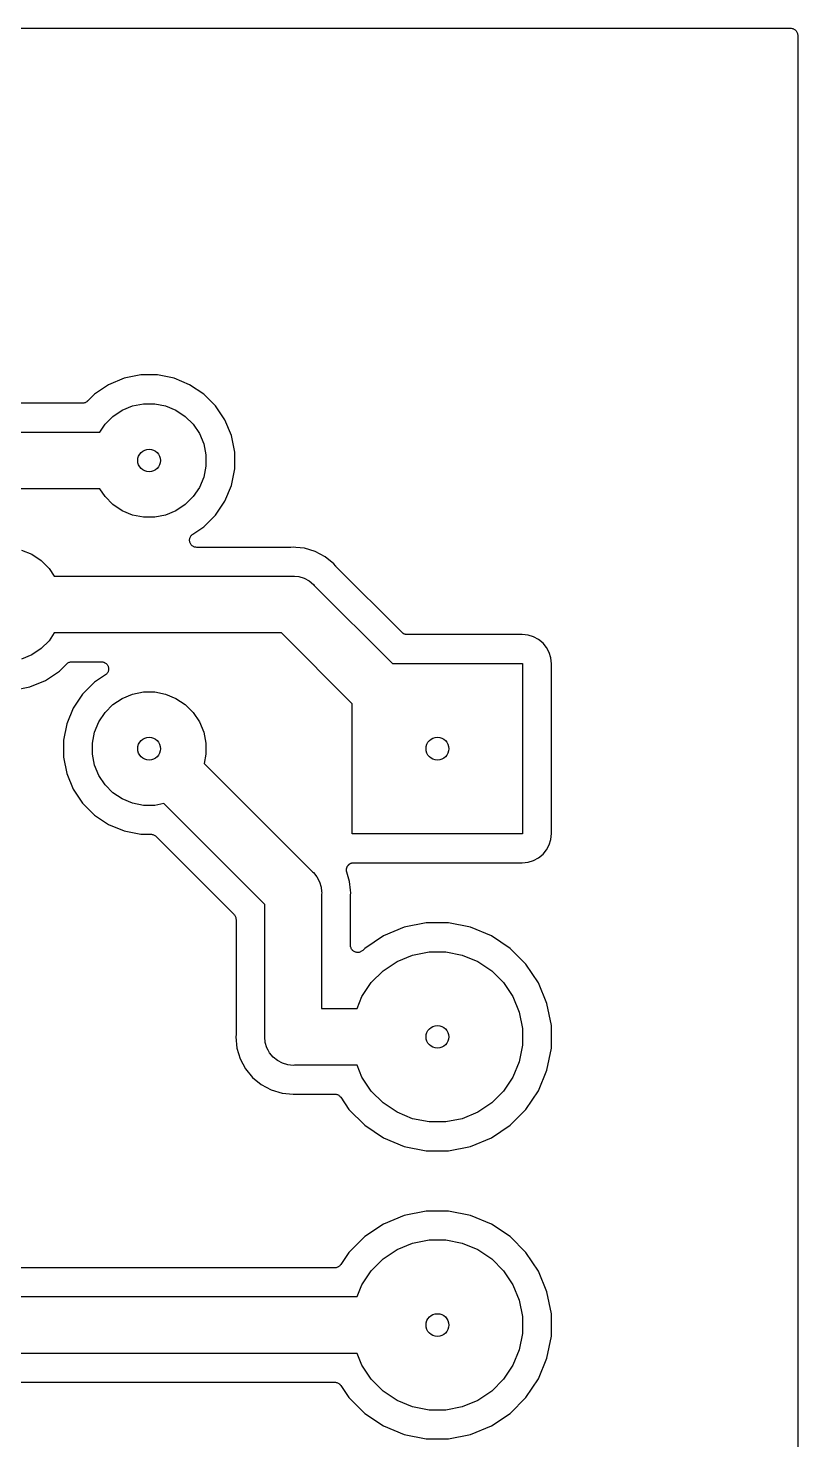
# Model space of a CAD drawing. Extents: x 4.55 to 7.45, y -4.55 to -2.5.
# Drawn here: x 6.916 to 7.45, y -3.48 to -2.5 of the extents above; entities that cross this region are included whole.
import ezdxf

# ---------------------------------------------------------------- set-up
doc = ezdxf.new("R2010")
doc.units = 0
doc.header["$MEASUREMENT"] = 0
doc.layers.add('BLACK', color=7, linetype='CONTINUOUS')

msp = doc.modelspace()

# ---------------------------------------------------------------- linework, layer by layer
at = {"layer": 'BLACK', "linetype": 'CONTINUOUS'}
for p, q in [((4.555, -2.5), (7.445, -2.5)), ((7.445, -2.5), (7.44503, -2.5)), ((7.44503, -2.5), (7.44503, -2.5)), ((7.44503, -2.5), (7.44504, -2.5)), ((7.44504, -2.5), (7.44507, -2.5)), ((7.44507, -2.5), (7.44554, -2.50005)), ((7.44554, -2.50005), (7.44601, -2.5001)), ((7.44601, -2.5001), (7.44602, -2.50011)), ((7.44602, -2.50011), (7.44604, -2.50011)), ((7.44604, -2.50011), (7.44649, -2.50025)), ((7.44649, -2.50025), (7.44694, -2.50039)), ((7.44694, -2.50039), (7.44695, -2.5004)), ((7.44695, -2.5004), (7.44697, -2.5004)), ((7.44697, -2.5004), (7.44738, -2.50063)), ((7.44738, -2.50063), (7.4478, -2.50085)), ((7.4478, -2.50085), (7.44781, -2.50087)), ((7.44781, -2.50087), (7.44782, -2.50087)), ((7.44782, -2.50087), (7.44818, -2.50118)), ((7.44818, -2.50118), (7.44855, -2.50148)), ((7.44855, -2.50148), (7.44856, -2.50149)), ((7.44856, -2.50149), (7.44857, -2.5015)), ((7.44857, -2.5015), (7.44887, -2.50187)), ((7.44887, -2.50187), (7.44916, -2.50223)), ((7.44916, -2.50223), (7.44917, -2.50225)), ((7.44917, -2.50225), (7.44918, -2.50226)), ((7.44918, -2.50226), (7.4494, -2.50268)), ((7.4494, -2.50268), (7.44962, -2.50309)), ((7.44962, -2.50309), (7.44963, -2.50311)), ((7.44963, -2.50311), (7.44964, -2.50313)), ((7.44964, -2.50313), (7.44977, -2.50358)), ((7.44977, -2.50358), (7.4499, -2.50403)), ((7.4499, -2.50403), (7.44991, -2.50405)), ((7.44991, -2.50405), (7.44991, -2.50406)), ((7.44991, -2.50406), (7.44995, -2.50453)), ((7.44995, -2.50453), (7.45, -2.505)), ((7.45, -2.505), (7.45, -4.545)), ((6.98268, -2.74291), (6.97188, -2.74739)), ((6.99415, -2.74063), (6.98268, -2.74291)), ((7.00585, -2.74063), (6.99415, -2.74063)), ((7.01732, -2.74291), (7.00585, -2.74063)), ((7.02812, -2.74739), (7.01732, -2.74291)), ((6.97188, -2.74739), (6.96215, -2.75388)), ((7.03785, -2.75388), (7.02812, -2.74739)), ((6.95365, -2.76031), (6.405, -2.76031)), ((6.95411, -2.76027), (6.95365, -2.76031)), ((6.95457, -2.76023), (6.95411, -2.76027)), ((6.9546, -2.76022), (6.95457, -2.76023)), ((6.95462, -2.76022), (6.9546, -2.76022)), ((6.95506, -2.76009), (6.95462, -2.76022)), ((6.95551, -2.75996), (6.95506, -2.76009)), ((6.95553, -2.75995), (6.95551, -2.75996)), ((6.95556, -2.75994), (6.95553, -2.75995)), ((6.95597, -2.75972), (6.95556, -2.75994)), ((6.95638, -2.75951), (6.95597, -2.75972)), ((6.9564, -2.75949), (6.95638, -2.75951)), ((6.95642, -2.75948), (6.9564, -2.75949)), ((6.95678, -2.75919), (6.95642, -2.75948)), ((6.95714, -2.7589), (6.95678, -2.75919)), ((6.95717, -2.75886), (6.95714, -2.7589)), ((6.95718, -2.75886), (6.95717, -2.75886)), ((6.95719, -2.75885), (6.95718, -2.75886)), ((6.95718, -2.75886), (6.95718, -2.75886)), ((6.96215, -2.75388), (6.95719, -2.75885)), ((6.98135, -2.76511), (6.98852, -2.76214)), ((6.98852, -2.76214), (6.99612, -2.76063)), ((6.99612, -2.76063), (7.00388, -2.76063)), ((7.00388, -2.76063), (7.01148, -2.76214)), ((7.01148, -2.76214), (7.01865, -2.76511)), ((7.04612, -2.76215), (7.03785, -2.75388)), ((7.05261, -2.77188), (7.04612, -2.76215)), ((6.96942, -2.7749), (6.9749, -2.76942)), ((6.9749, -2.76942), (6.98135, -2.76511)), ((7.01865, -2.76511), (7.0251, -2.76942)), ((7.0251, -2.76942), (7.03058, -2.7749)), ((7.05709, -2.78268), (7.05261, -2.77188)), ((6.2342, -2.78031), (6.9658, -2.78031)), ((6.9658, -2.78031), (6.96942, -2.7749)), ((7.03058, -2.7749), (7.03489, -2.78135)), ((7.03489, -2.78135), (7.03786, -2.78852)), ((7.03786, -2.78852), (7.03937, -2.79612)), ((7.05937, -2.79415), (7.05709, -2.78268)), ((7.03937, -2.79612), (7.03937, -2.80388)), ((7.05937, -2.80585), (7.05937, -2.79415)), ((7.03786, -2.81148), (7.03489, -2.81865)), ((7.03937, -2.80388), (7.03786, -2.81148)), ((7.05709, -2.81732), (7.05937, -2.80585)), ((6.9658, -2.81969), (6.2342, -2.81969)), ((6.96942, -2.8251), (6.9658, -2.81969)), ((7.03489, -2.81865), (7.03058, -2.8251)), ((7.05261, -2.82812), (7.05709, -2.81732)), ((6.9749, -2.83058), (6.96942, -2.8251)), ((6.98135, -2.83489), (6.9749, -2.83058)), ((7.0251, -2.83058), (7.01865, -2.83489)), ((7.03058, -2.8251), (7.0251, -2.83058)), ((7.04612, -2.83785), (7.05261, -2.82812)), ((6.98852, -2.83786), (6.98135, -2.83489)), ((6.99612, -2.83937), (6.98852, -2.83786)), ((7.00388, -2.83937), (6.99612, -2.83937)), ((7.01148, -2.83786), (7.00388, -2.83937)), ((7.01865, -2.83489), (7.01148, -2.83786)), ((7.03785, -2.84612), (7.04612, -2.83785)), ((7.0303, -2.85116), (7.03785, -2.84612)), ((7.02808, -2.85528), (7.02813, -2.85479)), ((7.02808, -2.85529), (7.02808, -2.85528)), ((7.02812, -2.85578), (7.02808, -2.85529)), ((7.02808, -2.85529), (7.02808, -2.85529)), ((7.02817, -2.85625), (7.02812, -2.85578)), ((7.02813, -2.85479), (7.02818, -2.85432)), ((7.02817, -2.85626), (7.02817, -2.85625)), ((7.02831, -2.85673), (7.02817, -2.85626)), ((7.02817, -2.85626), (7.02817, -2.85626)), ((7.02818, -2.85431), (7.02833, -2.85384)), ((7.02818, -2.85432), (7.02818, -2.85431)), ((7.02818, -2.85432), (7.02818, -2.85432)), ((7.02844, -2.85719), (7.02831, -2.85673)), ((7.02833, -2.85384), (7.02846, -2.85339)), ((7.02845, -2.85719), (7.02844, -2.85719)), ((7.02845, -2.8572), (7.02845, -2.85719)), ((7.02867, -2.85762), (7.02845, -2.8572)), ((7.02846, -2.85339), (7.02847, -2.85338)), ((7.02847, -2.85338), (7.0287, -2.85295)), ((7.02847, -2.85338), (7.02847, -2.85338)), ((7.02889, -2.85805), (7.02867, -2.85762)), ((7.0287, -2.85295), (7.02893, -2.85253)), ((7.0289, -2.85806), (7.02889, -2.85805)), ((7.0292, -2.85844), (7.0289, -2.85806)), ((7.0289, -2.85806), (7.0289, -2.85806)), ((7.02893, -2.85252), (7.02925, -2.85214)), ((7.02893, -2.85253), (7.02893, -2.85252)), ((7.02893, -2.85252), (7.02893, -2.85252)), ((7.02951, -2.85881), (7.0292, -2.85844)), ((7.02925, -2.85214), (7.02955, -2.85178)), ((7.02951, -2.85882), (7.02951, -2.85881)), ((7.02952, -2.85882), (7.02951, -2.85882)), ((7.02988, -2.85913), (7.02952, -2.85882)), ((7.02955, -2.85178), (7.02955, -2.85177)), ((7.02955, -2.85177), (7.02956, -2.85177)), ((7.02956, -2.85177), (7.02993, -2.85146)), ((7.03025, -2.85944), (7.02988, -2.85913)), ((7.02993, -2.85146), (7.0303, -2.85116)), ((7.03026, -2.85944), (7.03025, -2.85944)), ((7.03026, -2.85945), (7.03026, -2.85944)), ((7.03069, -2.85968), (7.03026, -2.85945)), ((7.03111, -2.85991), (7.03069, -2.85968)), ((7.03112, -2.85992), (7.03111, -2.85991)), ((7.03111, -2.85991), (7.03111, -2.85991)), ((7.03158, -2.86006), (7.03112, -2.85992)), ((7.03204, -2.86021), (7.03158, -2.86006)), ((7.03205, -2.86021), (7.03204, -2.86021)), ((7.03252, -2.86026), (7.03205, -2.86021)), ((7.03205, -2.86021), (7.03205, -2.86021)), ((7.03301, -2.86031), (7.03252, -2.86026)), ((7.03302, -2.86031), (7.03301, -2.86031)), ((7.03308, -2.86031), (7.03302, -2.86031)), ((7.03302, -2.86031), (7.03302, -2.86031)), ((7.03302, -2.86031), (7.03302, -2.86031)), ((7.09781, -2.86031), (7.03308, -2.86031)), ((7.09801, -2.86029), (7.09781, -2.86031)), ((7.09823, -2.8603), (7.09801, -2.86029)), ((7.0983, -2.86029), (7.09823, -2.8603)), ((7.1, -2.86012), (7.0983, -2.86029)), ((7.1017, -2.86029), (7.1, -2.86012)), ((7.10778, -2.86089), (7.1017, -2.86029)), ((7.1017, -2.86029), (7.1017, -2.86029)), ((6.91148, -2.86214), (6.91865, -2.86511)), ((6.91865, -2.86511), (6.9251, -2.86942)), ((6.9251, -2.86942), (6.93058, -2.8749)), ((7.11526, -2.86316), (7.10778, -2.86089)), ((7.12215, -2.86684), (7.11526, -2.86316)), ((7.1282, -2.8718), (7.12215, -2.86684)), ((6.93058, -2.8749), (6.9342, -2.88031)), ((7.12928, -2.87313), (7.1282, -2.8718)), ((7.12943, -2.87328), (7.12928, -2.87313)), ((7.12956, -2.87344), (7.12943, -2.87328)), ((7.12961, -2.87349), (7.12956, -2.87344)), ((7.17548, -2.91936), (7.12961, -2.87349)), ((6.9342, -2.88031), (7.09903, -2.88031)), ((7.09903, -2.88031), (7.1, -2.88022)), ((7.1, -2.88022), (7.10097, -2.88031)), ((7.10097, -2.88031), (7.10386, -2.8806)), ((7.10386, -2.8806), (7.10757, -2.88173)), ((7.10757, -2.88173), (7.11099, -2.88355)), ((7.11099, -2.88355), (7.11399, -2.88601)), ((7.11399, -2.88601), (7.1146, -2.88676)), ((7.1146, -2.88676), (7.16878, -2.94094)), ((6.93058, -2.9251), (6.9251, -2.93058)), ((6.9342, -2.91969), (6.93058, -2.9251)), ((7.09185, -2.91969), (6.9342, -2.91969)), ((7.14094, -2.96878), (7.09185, -2.91969)), ((7.17584, -2.91965), (7.17548, -2.91936)), ((7.17619, -2.91995), (7.17584, -2.91965)), ((7.17622, -2.91996), (7.17619, -2.91995)), ((7.17624, -2.91998), (7.17622, -2.91996)), ((7.17664, -2.9202), (7.17624, -2.91998)), ((7.17705, -2.92042), (7.17664, -2.9202)), ((7.17707, -2.92043), (7.17705, -2.92042)), ((7.1771, -2.92044), (7.17707, -2.92043)), ((7.17754, -2.92058), (7.1771, -2.92044)), ((7.17798, -2.92071), (7.17754, -2.92058)), ((7.178, -2.92072), (7.17798, -2.92071)), ((7.17803, -2.92073), (7.178, -2.92072)), ((7.17849, -2.92077), (7.17803, -2.92073)), ((7.17895, -2.92082), (7.17849, -2.92077)), ((7.179, -2.92082), (7.17895, -2.92082)), ((7.17902, -2.92082), (7.179, -2.92082)), ((7.179, -2.92082), (7.179, -2.92082)), ((7.179, -2.92082), (7.179, -2.92082)), ((7.25881, -2.92082), (7.17902, -2.92082)), ((7.26298, -2.92123), (7.25881, -2.92082)), ((7.26675, -2.92238), (7.26298, -2.92123)), ((7.27022, -2.92424), (7.26675, -2.92238)), ((7.27327, -2.92673), (7.27022, -2.92424)), ((7.27576, -2.92978), (7.27327, -2.92673)), ((6.91865, -2.93489), (6.91148, -2.93786)), ((6.9251, -2.93058), (6.91865, -2.93489)), ((7.27762, -2.93325), (7.27576, -2.92978)), ((7.27877, -2.93702), (7.27762, -2.93325)), ((7.27918, -2.94119), (7.27877, -2.93702)), ((6.92812, -2.95261), (6.93785, -2.94612)), ((6.93785, -2.94612), (6.94281, -2.94115)), ((6.94281, -2.94115), (6.94282, -2.94114)), ((6.94282, -2.94114), (6.94282, -2.94114)), ((6.94282, -2.94114), (6.94283, -2.94114)), ((6.94283, -2.94114), (6.94286, -2.9411)), ((6.94286, -2.9411), (6.94322, -2.94081)), ((6.94322, -2.94081), (6.94358, -2.94052)), ((6.94358, -2.94052), (6.9436, -2.94051)), ((6.9436, -2.94051), (6.94362, -2.94049)), ((6.94362, -2.94049), (6.94404, -2.94028)), ((6.94404, -2.94028), (6.94444, -2.94006)), ((6.94444, -2.94006), (6.94447, -2.94005)), ((6.94447, -2.94005), (6.94449, -2.94004)), ((6.94449, -2.94004), (6.94494, -2.93991)), ((6.94494, -2.93991), (6.94538, -2.93978)), ((6.94538, -2.93978), (6.9454, -2.93978)), ((6.9454, -2.93978), (6.94543, -2.93977)), ((6.94543, -2.93977), (6.94589, -2.93973)), ((6.94589, -2.93973), (6.94635, -2.93969)), ((6.94635, -2.93969), (6.96692, -2.93969)), ((6.96692, -2.93969), (6.96698, -2.93969)), ((6.96698, -2.93969), (6.96698, -2.93969)), ((6.96698, -2.93969), (6.96698, -2.93969)), ((6.96698, -2.93969), (6.96699, -2.93969)), ((6.96699, -2.93969), (6.96748, -2.93974)), ((6.96748, -2.93974), (6.96795, -2.93979)), ((6.96795, -2.93979), (6.96795, -2.93979)), ((6.96795, -2.93979), (6.96796, -2.93979)), ((6.96796, -2.93979), (6.96842, -2.93994)), ((6.96842, -2.93994), (6.96888, -2.94008)), ((6.96888, -2.94008), (6.96889, -2.94009)), ((6.96889, -2.94009), (6.96889, -2.94009)), ((6.96889, -2.94009), (6.96931, -2.94032)), ((6.96931, -2.94032), (6.96974, -2.94055)), ((6.97007, -2.94854), (6.9697, -2.94884)), ((6.96974, -2.94055), (6.96974, -2.94056)), ((6.96974, -2.94056), (6.96975, -2.94056)), ((6.96975, -2.94056), (6.97012, -2.94087)), ((6.97044, -2.94823), (6.97007, -2.94854)), ((6.97012, -2.94087), (6.97048, -2.94118)), ((6.97045, -2.94823), (6.97044, -2.94823)), ((6.97075, -2.94786), (6.97045, -2.94822)), ((6.97045, -2.94822), (6.97045, -2.94823)), ((6.97048, -2.94118), (6.97049, -2.94118)), ((6.97049, -2.94118), (6.97049, -2.94119)), ((6.97049, -2.94119), (6.9708, -2.94156)), ((6.97107, -2.94748), (6.97075, -2.94786)), ((6.9708, -2.94156), (6.9711, -2.94194)), ((6.9713, -2.94705), (6.97107, -2.94747)), ((6.97107, -2.94747), (6.97107, -2.94748)), ((6.97107, -2.94748), (6.97107, -2.94748)), ((6.9711, -2.94194), (6.9711, -2.94194)), ((6.9711, -2.94194), (6.97111, -2.94195)), ((6.97111, -2.94195), (6.97133, -2.94237)), ((6.97153, -2.94662), (6.9713, -2.94705)), ((6.97133, -2.94237), (6.97155, -2.9428)), ((6.97154, -2.94661), (6.97153, -2.94662)), ((6.97153, -2.94662), (6.97153, -2.94662)), ((6.97168, -2.94615), (6.97154, -2.94661)), ((6.97155, -2.9428), (6.97155, -2.94281)), ((6.97155, -2.94281), (6.97156, -2.94281)), ((6.97156, -2.94281), (6.97169, -2.94326)), ((6.97182, -2.94569), (6.97168, -2.94615)), ((6.97169, -2.94326), (6.97183, -2.94374)), ((6.97187, -2.9452), (6.97182, -2.94568)), ((6.97182, -2.94568), (6.97182, -2.94568)), ((6.97182, -2.94568), (6.97182, -2.94569)), ((6.97183, -2.94374), (6.97183, -2.94374)), ((6.97183, -2.94374), (6.97183, -2.94375)), ((6.97183, -2.94375), (6.97188, -2.94422)), ((6.97192, -2.94472), (6.97187, -2.9452)), ((6.97188, -2.94422), (6.97192, -2.94471)), ((6.97192, -2.94471), (6.97192, -2.94471)), ((6.97192, -2.94471), (6.97192, -2.94472)), ((7.16878, -2.94094), (7.25906, -2.94094)), ((7.25906, -2.94094), (7.25906, -3.05906)), ((7.27918, -3.05881), (7.27918, -2.94119)), ((6.90585, -2.95937), (6.91732, -2.95709)), ((6.91732, -2.95709), (6.92812, -2.95261)), ((6.96215, -2.95388), (6.95388, -2.96215)), ((6.9697, -2.94884), (6.96215, -2.95388)), ((6.95388, -2.96215), (6.94739, -2.97188)), ((6.9749, -2.96942), (6.98135, -2.96511)), ((6.98135, -2.96511), (6.98852, -2.96214)), ((6.98852, -2.96214), (6.99612, -2.96063)), ((6.99612, -2.96063), (7.00388, -2.96063)), ((7.00388, -2.96063), (7.01148, -2.96214)), ((7.01148, -2.96214), (7.01865, -2.96511)), ((7.01865, -2.96511), (7.0251, -2.96942)), ((6.94739, -2.97188), (6.94291, -2.98268)), ((6.96511, -2.98135), (6.96942, -2.9749)), ((6.96942, -2.9749), (6.9749, -2.96942)), ((7.0251, -2.96942), (7.03058, -2.9749)), ((7.03058, -2.9749), (7.03489, -2.98135)), ((7.14094, -3.05906), (7.14094, -2.96878)), ((6.94291, -2.98268), (6.94063, -2.99415)), ((6.96214, -2.98852), (6.96511, -2.98135)), ((7.03489, -2.98135), (7.03786, -2.98852)), ((6.94063, -2.99415), (6.94063, -3.00585)), ((6.96063, -2.99612), (6.96214, -2.98852)), ((6.96063, -3.00388), (6.96063, -2.99612)), ((7.03786, -2.98852), (7.03937, -2.99612)), ((7.03937, -2.99612), (7.03937, -3.00388)), ((6.94063, -3.00585), (6.94291, -3.01732)), ((6.96214, -3.01148), (6.96063, -3.00388)), ((7.03937, -3.00388), (7.0381, -3.01026)), ((6.96511, -3.01865), (6.96214, -3.01148)), ((7.0381, -3.01026), (7.11324, -3.0854)), ((6.94291, -3.01732), (6.94739, -3.02812)), ((6.96942, -3.0251), (6.96511, -3.01865)), ((6.9749, -3.03058), (6.96942, -3.0251)), ((6.94739, -3.02812), (6.95388, -3.03785)), ((6.98135, -3.03489), (6.9749, -3.03058)), ((6.98852, -3.03786), (6.98135, -3.03489)), ((6.95388, -3.03785), (6.96215, -3.04612)), ((6.96215, -3.04612), (6.97188, -3.05261)), ((6.99612, -3.03937), (6.98852, -3.03786)), ((7.00388, -3.03937), (6.99612, -3.03937)), ((7.01026, -3.0381), (7.00388, -3.03937)), ((7.08031, -3.10815), (7.01026, -3.0381)), ((6.97188, -3.05261), (6.98268, -3.05709)), ((6.98268, -3.05709), (6.99415, -3.05937)), ((6.99415, -3.05937), (7.00118, -3.05937)), ((7.00118, -3.05937), (7.00119, -3.05937)), ((7.00119, -3.05937), (7.00119, -3.05937)), ((7.00119, -3.05937), (7.00119, -3.05937)), ((7.00119, -3.05937), (7.00125, -3.05937)), ((7.00125, -3.05937), (7.00171, -3.05942)), ((7.00171, -3.05942), (7.00216, -3.05947)), ((7.00216, -3.05947), (7.00219, -3.05948)), ((7.00219, -3.05948), (7.00222, -3.05948)), ((7.00222, -3.05948), (7.00266, -3.05962)), ((7.00266, -3.05962), (7.0031, -3.05975)), ((7.0031, -3.05975), (7.00312, -3.05977)), ((7.00312, -3.05977), (7.00315, -3.05977)), ((7.00315, -3.05977), (7.00355, -3.06)), ((7.00355, -3.06), (7.00396, -3.06022)), ((7.00396, -3.06022), (7.00398, -3.06023)), ((7.00398, -3.06023), (7.004, -3.06024)), ((7.004, -3.06024), (7.00435, -3.06054)), ((7.00435, -3.06054), (7.00471, -3.06083)), ((7.00471, -3.06083), (7.05885, -3.11497)), ((7.25906, -3.05906), (7.14094, -3.05906)), ((7.27762, -3.06675), (7.27877, -3.06298)), ((7.27877, -3.06298), (7.27918, -3.05881)), ((7.26675, -3.07762), (7.27022, -3.07576)), ((7.27022, -3.07576), (7.27327, -3.07327)), ((7.27327, -3.07327), (7.27576, -3.07022)), ((7.27576, -3.07022), (7.27762, -3.06675)), ((7.11324, -3.0854), (7.11399, -3.08601)), ((7.1369, -3.08414), (7.13692, -3.08388)), ((7.13692, -3.08437), (7.1369, -3.08414)), ((7.13691, -3.0846), (7.13692, -3.08437)), ((7.13696, -3.08486), (7.13691, -3.0846)), ((7.13692, -3.08388), (7.13693, -3.08363)), ((7.13693, -3.08363), (7.13697, -3.0834)), ((7.13698, -3.08511), (7.13696, -3.08486)), ((7.13697, -3.0834), (7.137, -3.08317)), ((7.13705, -3.08533), (7.13698, -3.08511)), ((7.137, -3.08317), (7.13707, -3.08292)), ((7.13709, -3.08556), (7.13705, -3.08533)), ((7.13707, -3.08292), (7.13713, -3.08267)), ((7.13711, -3.08563), (7.13709, -3.08556)), ((7.13911, -3.09222), (7.13711, -3.08563)), ((7.13713, -3.08267), (7.13722, -3.08246)), ((7.13722, -3.08246), (7.13729, -3.08224)), ((7.13729, -3.08224), (7.13741, -3.08201)), ((7.13741, -3.08201), (7.13751, -3.08177)), ((7.13751, -3.08177), (7.13764, -3.08158)), ((7.13764, -3.08158), (7.13775, -3.08138)), ((7.13775, -3.08138), (7.13792, -3.08118)), ((7.13792, -3.08118), (7.13806, -3.08097)), ((7.13806, -3.08097), (7.13823, -3.08081)), ((7.13823, -3.08081), (7.13837, -3.08063)), ((7.13837, -3.08063), (7.13857, -3.08046)), ((7.13857, -3.08046), (7.13876, -3.08028)), ((7.13876, -3.08028), (7.13895, -3.08016)), ((7.13895, -3.08016), (7.13913, -3.08001)), ((7.13913, -3.08001), (7.13936, -3.07989)), ((7.13936, -3.07989), (7.13957, -3.07975)), ((7.13957, -3.07975), (7.13979, -3.07966)), ((7.13979, -3.07966), (7.13999, -3.07955)), ((7.13999, -3.07955), (7.14024, -3.07948)), ((7.14024, -3.07948), (7.14048, -3.07938)), ((7.14048, -3.07938), (7.1407, -3.07934)), ((7.1407, -3.07934), (7.14092, -3.07927)), ((7.14092, -3.07927), (7.14118, -3.07925)), ((7.14118, -3.07925), (7.14144, -3.0792)), ((7.14144, -3.0792), (7.14167, -3.0792)), ((7.14167, -3.0792), (7.1419, -3.07918)), ((7.1419, -3.07918), (7.25881, -3.07918)), ((7.25881, -3.07918), (7.26298, -3.07877)), ((7.26298, -3.07877), (7.26675, -3.07762)), ((7.11399, -3.08601), (7.11645, -3.08901)), ((7.11645, -3.08901), (7.11827, -3.09243)), ((7.11827, -3.09243), (7.1194, -3.09614)), ((7.13971, -3.09829), (7.13911, -3.09222)), ((7.1194, -3.09614), (7.11969, -3.09903)), ((7.11969, -3.09903), (7.11969, -3.09903)), ((7.11969, -3.09903), (7.11978, -3.1)), ((7.11978, -3.1), (7.11969, -3.10097)), ((7.11969, -3.10097), (7.11969, -3.18031)), ((7.13969, -3.10212), (7.13971, -3.10191)), ((7.13969, -3.10219), (7.13969, -3.10212)), ((7.13969, -3.13644), (7.13969, -3.10219)), ((7.13971, -3.0983), (7.13971, -3.09829)), ((7.13988, -3.1), (7.13971, -3.0983)), ((7.13971, -3.1017), (7.13988, -3.1)), ((7.13971, -3.10191), (7.13971, -3.1017)), ((7.05885, -3.11497), (7.05886, -3.11499)), ((7.05886, -3.11499), (7.05886, -3.11499)), ((7.05886, -3.11499), (7.05886, -3.11499)), ((7.05886, -3.11499), (7.0589, -3.11502)), ((7.0589, -3.11502), (7.05919, -3.11538)), ((7.08031, -3.19903), (7.08031, -3.10815)), ((7.05919, -3.11538), (7.05948, -3.11574)), ((7.05948, -3.11574), (7.05949, -3.11577)), ((7.05949, -3.11577), (7.05951, -3.11579)), ((7.05951, -3.11579), (7.05972, -3.1162)), ((7.05972, -3.1162), (7.05994, -3.1166)), ((7.05994, -3.1166), (7.05995, -3.11663)), ((7.05995, -3.11663), (7.05996, -3.11665)), ((7.05996, -3.11665), (7.06009, -3.1171)), ((7.06009, -3.1171), (7.06022, -3.11754)), ((7.06022, -3.11754), (7.06022, -3.11756)), ((7.06022, -3.11756), (7.06023, -3.11759)), ((7.06023, -3.11759), (7.06027, -3.11805)), ((7.06027, -3.11805), (7.06032, -3.11851)), ((7.06032, -3.11851), (7.06031, -3.19781)), ((7.17694, -3.12398), (7.16255, -3.12994)), ((7.19221, -3.12094), (7.17694, -3.12398)), ((7.20779, -3.12094), (7.19221, -3.12094)), ((7.22306, -3.12398), (7.20779, -3.12094)), ((7.23745, -3.12994), (7.22306, -3.12398)), ((7.16255, -3.12994), (7.14961, -3.13859)), ((7.25039, -3.13859), (7.23745, -3.12994)), ((7.13973, -3.13692), (7.13969, -3.13644)), ((7.13978, -3.1374), (7.13973, -3.13692)), ((7.13978, -3.13741), (7.13978, -3.1374)), ((7.13992, -3.13788), (7.13978, -3.13741)), ((7.13978, -3.13741), (7.13978, -3.13741)), ((7.14006, -3.13833), (7.13992, -3.13788)), ((7.14006, -3.13834), (7.14006, -3.13833)), ((7.14006, -3.13835), (7.14006, -3.13834)), ((7.14029, -3.13877), (7.14006, -3.13835)), ((7.14051, -3.1392), (7.14029, -3.13877)), ((7.14052, -3.1392), (7.14051, -3.1392)), ((7.14052, -3.13921), (7.14052, -3.1392)), ((7.14082, -3.13958), (7.14052, -3.13921)), ((7.14112, -3.13995), (7.14082, -3.13958)), ((7.14113, -3.13996), (7.14112, -3.13995)), ((7.14114, -3.13997), (7.14113, -3.13996)), ((7.14151, -3.14027), (7.14114, -3.13997)), ((7.14187, -3.14058), (7.14151, -3.14027)), ((7.14188, -3.14058), (7.14187, -3.14058)), ((7.14189, -3.14059), (7.14188, -3.14058)), ((7.14231, -3.14082), (7.14189, -3.14059)), ((7.14273, -3.14105), (7.14231, -3.14082)), ((7.14274, -3.14105), (7.14273, -3.14105)), ((7.14275, -3.14105), (7.14274, -3.14105)), ((7.14321, -3.14119), (7.14275, -3.14105)), ((7.14366, -3.14134), (7.14321, -3.14119)), ((7.14367, -3.14134), (7.14366, -3.14134)), ((7.14368, -3.14134), (7.14367, -3.14134)), ((7.14416, -3.14139), (7.14368, -3.14134)), ((7.14463, -3.14144), (7.14416, -3.14139)), ((7.14464, -3.14144), (7.14463, -3.14144)), ((7.14465, -3.14144), (7.14464, -3.14144)), ((7.14512, -3.1414), (7.14465, -3.14144)), ((7.1456, -3.14136), (7.14512, -3.1414)), ((7.14561, -3.14136), (7.1456, -3.14136)), ((7.14562, -3.14135), (7.14561, -3.14136)), ((7.14608, -3.14122), (7.14562, -3.14135)), ((7.14654, -3.14109), (7.14608, -3.14122)), ((7.14655, -3.14108), (7.14654, -3.14109)), ((7.14656, -3.14108), (7.14655, -3.14108)), ((7.14698, -3.14086), (7.14656, -3.14108)), ((7.14741, -3.14064), (7.14698, -3.14086)), ((7.14742, -3.14063), (7.14741, -3.14064)), ((7.1478, -3.14033), (7.14742, -3.14063)), ((7.14742, -3.14063), (7.14742, -3.14063)), ((7.14817, -3.14003), (7.1478, -3.14033)), ((7.14818, -3.14002), (7.14817, -3.14003)), ((7.14822, -3.13998), (7.14818, -3.14001)), ((7.14818, -3.14001), (7.14818, -3.14002)), ((7.14818, -3.14002), (7.14818, -3.14002)), ((7.14961, -3.13859), (7.14822, -3.13998)), ((7.17203, -3.14767), (7.18277, -3.14321)), ((7.18277, -3.14321), (7.19418, -3.14094)), ((7.19418, -3.14094), (7.20582, -3.14094)), ((7.20582, -3.14094), (7.21723, -3.14321)), ((7.21723, -3.14321), (7.22797, -3.14767)), ((7.26141, -3.14961), (7.25039, -3.13859)), ((7.15413, -3.16235), (7.16235, -3.15413)), ((7.16235, -3.15413), (7.17203, -3.14767)), ((7.22797, -3.14767), (7.23765, -3.15413)), ((7.23765, -3.15413), (7.24587, -3.16235)), ((7.27006, -3.16255), (7.26141, -3.14961)), ((7.14767, -3.17203), (7.15413, -3.16235)), ((7.24587, -3.16235), (7.25233, -3.17203)), ((7.27602, -3.17694), (7.27006, -3.16255)), ((7.14423, -3.18031), (7.14767, -3.17203)), ((7.25233, -3.17203), (7.25679, -3.18277)), ((7.11969, -3.18031), (7.14423, -3.18031)), ((7.25679, -3.18277), (7.25906, -3.19418)), ((7.27906, -3.19221), (7.27602, -3.17694)), ((7.27906, -3.20779), (7.27906, -3.19221)), ((7.06029, -3.1983), (7.06012, -3.2)), ((7.06012, -3.2), (7.06089, -3.20778)), ((7.06031, -3.19787), (7.06029, -3.19808)), ((7.06029, -3.19808), (7.06029, -3.1983)), ((7.06031, -3.19781), (7.06031, -3.19787)), ((7.08022, -3.2), (7.08031, -3.19903)), ((7.0806, -3.20386), (7.08022, -3.2)), ((7.25906, -3.19418), (7.25906, -3.20582)), ((7.06089, -3.20778), (7.06316, -3.21526)), ((7.08173, -3.20757), (7.0806, -3.20386)), ((7.08262, -3.20925), (7.08173, -3.20757)), ((7.08355, -3.21099), (7.08262, -3.20925)), ((7.08601, -3.21399), (7.08355, -3.21099)), ((7.25906, -3.20582), (7.25679, -3.21723)), ((7.27602, -3.22306), (7.27906, -3.20779)), ((7.06316, -3.21526), (7.06684, -3.22215)), ((7.06684, -3.22215), (7.0718, -3.2282)), ((7.08901, -3.21645), (7.08601, -3.21399)), ((7.09243, -3.21827), (7.08901, -3.21645)), ((7.09614, -3.2194), (7.09243, -3.21827)), ((7.1, -3.21978), (7.09614, -3.2194)), ((7.10097, -3.21969), (7.1, -3.21978)), ((7.14423, -3.21969), (7.10097, -3.21969)), ((7.14767, -3.22797), (7.14423, -3.21969)), ((7.25679, -3.21723), (7.25233, -3.22797)), ((7.0718, -3.2282), (7.07785, -3.23316)), ((7.15413, -3.23765), (7.14767, -3.22797)), ((7.25233, -3.22797), (7.24587, -3.23765)), ((7.27006, -3.23745), (7.27602, -3.22306)), ((7.07785, -3.23316), (7.08474, -3.23684)), ((7.08474, -3.23684), (7.09222, -3.23911)), ((7.09222, -3.23911), (7.1, -3.23988)), ((7.1, -3.23988), (7.1017, -3.23971)), ((7.1017, -3.23971), (7.10177, -3.2397)), ((7.10177, -3.2397), (7.10199, -3.23971)), ((7.10199, -3.23971), (7.10219, -3.23969)), ((7.10219, -3.23969), (7.12877, -3.23969)), ((7.12877, -3.23969), (7.12879, -3.23969)), ((7.12879, -3.23969), (7.12879, -3.23969)), ((7.12879, -3.23969), (7.12879, -3.23969)), ((7.12879, -3.23969), (7.12884, -3.23969)), ((7.12884, -3.23969), (7.1293, -3.23974)), ((7.1293, -3.23974), (7.12976, -3.23978)), ((7.12976, -3.23978), (7.12978, -3.23979)), ((7.12978, -3.23979), (7.1298, -3.23979)), ((7.1298, -3.23979), (7.13025, -3.23993)), ((7.13025, -3.23993), (7.13069, -3.24007)), ((7.13069, -3.24007), (7.13071, -3.24008)), ((7.13071, -3.24008), (7.13074, -3.24009)), ((7.13074, -3.24009), (7.13114, -3.24031)), ((7.13114, -3.24031), (7.13155, -3.24053)), ((7.13155, -3.24053), (7.13157, -3.24055)), ((7.13157, -3.24055), (7.13159, -3.24056)), ((7.13159, -3.24056), (7.13195, -3.24086)), ((7.13195, -3.24086), (7.1323, -3.24115)), ((7.1323, -3.24115), (7.13232, -3.24117)), ((7.13232, -3.24117), (7.13234, -3.24119)), ((7.13234, -3.24119), (7.13263, -3.24155)), ((7.13263, -3.24155), (7.13292, -3.24191)), ((7.13292, -3.24191), (7.13859, -3.25039)), ((7.16235, -3.24587), (7.15413, -3.23765)), ((7.24587, -3.23765), (7.23765, -3.24587)), ((7.26141, -3.25039), (7.27006, -3.23745)), ((7.13859, -3.25039), (7.14961, -3.26141)), ((7.17203, -3.25233), (7.16235, -3.24587)), ((7.18277, -3.25679), (7.17203, -3.25233)), ((7.22797, -3.25233), (7.21723, -3.25679)), ((7.23765, -3.24587), (7.22797, -3.25233)), ((7.25039, -3.26141), (7.26141, -3.25039)), ((7.14961, -3.26141), (7.16255, -3.27006)), ((7.19418, -3.25906), (7.18277, -3.25679)), ((7.20582, -3.25906), (7.19418, -3.25906)), ((7.21723, -3.25679), (7.20582, -3.25906)), ((7.23745, -3.27006), (7.25039, -3.26141)), ((7.16255, -3.27006), (7.17694, -3.27602)), ((7.22306, -3.27602), (7.23745, -3.27006)), ((7.17694, -3.27602), (7.19221, -3.27906)), ((7.19221, -3.27906), (7.20779, -3.27906)), ((7.20779, -3.27906), (7.22306, -3.27602)), ((7.19221, -3.32094), (7.17694, -3.32398)), ((7.20779, -3.32094), (7.19221, -3.32094)), ((7.22306, -3.32398), (7.20779, -3.32094)), ((7.16255, -3.32994), (7.14961, -3.33859)), ((7.17694, -3.32398), (7.16255, -3.32994)), ((7.23745, -3.32994), (7.22306, -3.32398)), ((7.25039, -3.33859), (7.23745, -3.32994)), ((7.14961, -3.33859), (7.13859, -3.34961)), ((7.26141, -3.34961), (7.25039, -3.33859)), ((7.13859, -3.34961), (7.13292, -3.35809)), ((7.16235, -3.35413), (7.17203, -3.34767)), ((7.17203, -3.34767), (7.18277, -3.34321)), ((7.18277, -3.34321), (7.19418, -3.34094)), ((7.19418, -3.34094), (7.20582, -3.34094)), ((7.20582, -3.34094), (7.21723, -3.34321)), ((7.21723, -3.34321), (7.22797, -3.34767)), ((7.22797, -3.34767), (7.23765, -3.35413)), ((7.27006, -3.36255), (7.26141, -3.34961)), ((7.13018, -3.36009), (7.12974, -3.36022)), ((7.13063, -3.35996), (7.13018, -3.36009)), ((7.13065, -3.35994), (7.13063, -3.35996)), ((7.13067, -3.35994), (7.13065, -3.35994)), ((7.13108, -3.35972), (7.13067, -3.35994)), ((7.13149, -3.35951), (7.13108, -3.35972)), ((7.13151, -3.35949), (7.13149, -3.35951)), ((7.13153, -3.35948), (7.13151, -3.35949)), ((7.13189, -3.35919), (7.13153, -3.35948)), ((7.13225, -3.3589), (7.13189, -3.35919)), ((7.13227, -3.35888), (7.13225, -3.3589)), ((7.13229, -3.35886), (7.13227, -3.35888)), ((7.13258, -3.35851), (7.13229, -3.35886)), ((7.13288, -3.35815), (7.13258, -3.35851)), ((7.13291, -3.35811), (7.13288, -3.35815)), ((7.13292, -3.35809), (7.13291, -3.35811)), ((7.13291, -3.35811), (7.13291, -3.35811)), ((7.13291, -3.35811), (7.13291, -3.35811)), ((7.15413, -3.36235), (7.16235, -3.35413)), ((7.23765, -3.35413), (7.24587, -3.36235)), ((7.12877, -3.36031), (6.84469, -3.36031)), ((7.12923, -3.36027), (7.12877, -3.36031)), ((7.12969, -3.36023), (7.12923, -3.36027)), ((7.12971, -3.36022), (7.12969, -3.36023)), ((7.12974, -3.36022), (7.12971, -3.36022)), ((7.14767, -3.37203), (7.15413, -3.36235)), ((7.24587, -3.36235), (7.25233, -3.37203)), ((7.27602, -3.37694), (7.27006, -3.36255)), ((7.14423, -3.38031), (7.14767, -3.37203)), ((7.25233, -3.37203), (7.25679, -3.38277)), ((7.27906, -3.39221), (7.27602, -3.37694)), ((6.81969, -3.38031), (7.14423, -3.38031)), ((7.25679, -3.38277), (7.25906, -3.39418)), ((7.25906, -3.39418), (7.25906, -3.40582)), ((7.27906, -3.40779), (7.27906, -3.39221)), ((7.25906, -3.40582), (7.25679, -3.41723)), ((7.27602, -3.42306), (7.27906, -3.40779)), ((7.25679, -3.41723), (7.25233, -3.42797)), ((7.14423, -3.41969), (6.80097, -3.41969)), ((7.14767, -3.42797), (7.14423, -3.41969)), ((7.15413, -3.43765), (7.14767, -3.42797)), ((7.25233, -3.42797), (7.24587, -3.43765)), ((7.27006, -3.43745), (7.27602, -3.42306)), ((7.16235, -3.44587), (7.15413, -3.43765)), ((7.24587, -3.43765), (7.23765, -3.44587)), ((7.26141, -3.45039), (7.27006, -3.43745)), ((6.80219, -3.43969), (7.12877, -3.43969)), ((7.12877, -3.43969), (7.12879, -3.43969)), ((7.12879, -3.43969), (7.12879, -3.43969)), ((7.12879, -3.43969), (7.12879, -3.43969)), ((7.12879, -3.43969), (7.12884, -3.43969)), ((7.12884, -3.43969), (7.1293, -3.43974)), ((7.1293, -3.43974), (7.12976, -3.43978)), ((7.12976, -3.43978), (7.12978, -3.43979)), ((7.12978, -3.43979), (7.1298, -3.43979)), ((7.1298, -3.43979), (7.13025, -3.43993)), ((7.13025, -3.43993), (7.13069, -3.44007)), ((7.13069, -3.44007), (7.13071, -3.44008)), ((7.13071, -3.44008), (7.13074, -3.44009)), ((7.13074, -3.44009), (7.13114, -3.44031)), ((7.13114, -3.44031), (7.13155, -3.44053)), ((7.13155, -3.44053), (7.13157, -3.44055)), ((7.13157, -3.44055), (7.13159, -3.44056)), ((7.13159, -3.44056), (7.13195, -3.44086)), ((7.13195, -3.44086), (7.1323, -3.44115)), ((7.1323, -3.44115), (7.13232, -3.44117)), ((7.13232, -3.44117), (7.13234, -3.44119)), ((7.13234, -3.44119), (7.13263, -3.44155)), ((7.13263, -3.44155), (7.13292, -3.44191)), ((7.13292, -3.44191), (7.13859, -3.45039)), ((7.17203, -3.45233), (7.16235, -3.44587)), ((7.23765, -3.44587), (7.22797, -3.45233)), ((7.13859, -3.45039), (7.14961, -3.46141)), ((7.18277, -3.45679), (7.17203, -3.45233)), ((7.19418, -3.45906), (7.18277, -3.45679)), ((7.21723, -3.45679), (7.20582, -3.45906)), ((7.22797, -3.45233), (7.21723, -3.45679)), ((7.25039, -3.46141), (7.26141, -3.45039)), ((7.14961, -3.46141), (7.16255, -3.47006)), ((7.20582, -3.45906), (7.19418, -3.45906)), ((7.23745, -3.47006), (7.25039, -3.46141)), ((7.16255, -3.47006), (7.17694, -3.47602)), ((7.17694, -3.47602), (7.19221, -3.47906)), ((7.20779, -3.47906), (7.22306, -3.47602)), ((7.22306, -3.47602), (7.23745, -3.47006)), ((7.19221, -3.47906), (7.20779, -3.47906))]:
    msp.add_line(p, q, dxfattribs=at)
at = {"layer": 'BLACK'}
for centre in [(7, -2.8), (7, -3), (7.2, -3), (7.2, -3.2), (7.2, -3.4)]:
    msp.add_circle(centre, 0.00787, dxfattribs=at)

doc.saveas('drawing.dxf')
